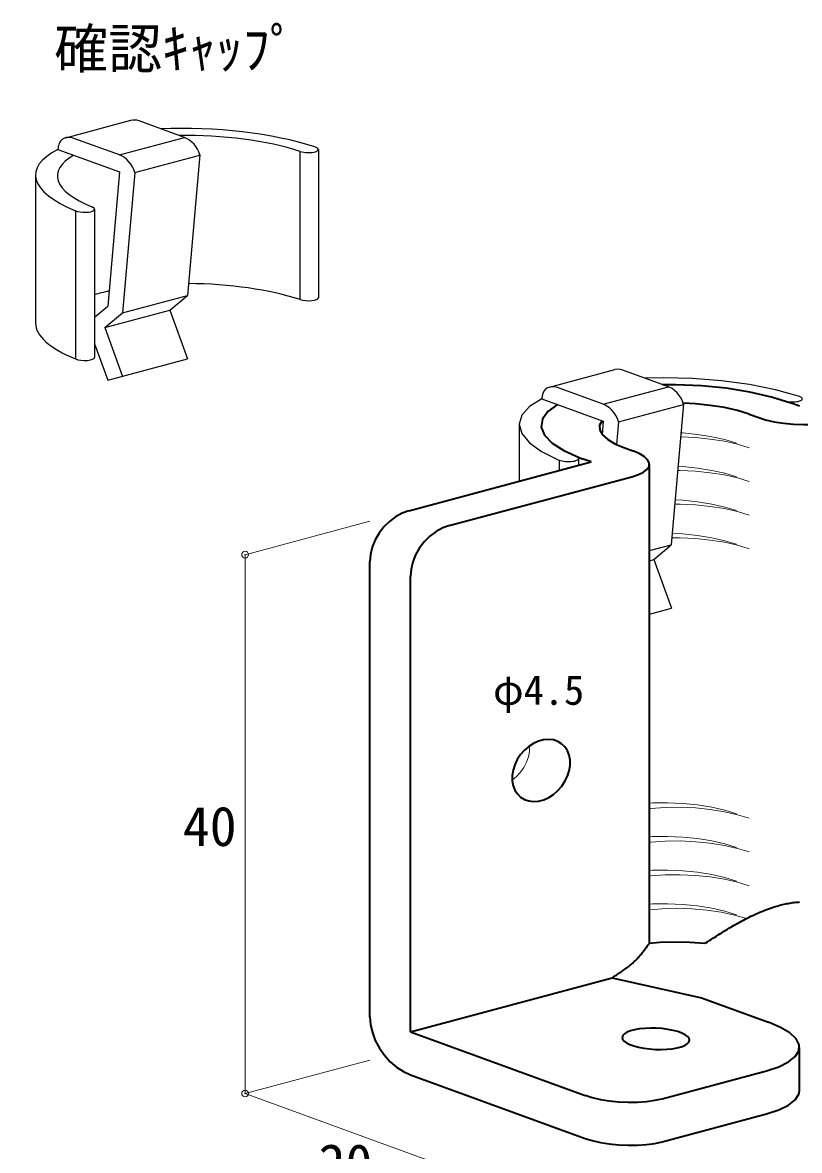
# Model space of a CAD drawing. Units: millimetres on the paper. Extents: x -195 to 195, y -138 to 138.
# Drawn here: x -75.6 to -18, y -95.2 to -11.5 of the extents above; entities that cross this region are included whole.
import ezdxf
from ezdxf.enums import TextEntityAlignment as Align

# ---------------------------------------------------------------- set-up
doc = ezdxf.new("R2010")
doc.units = ezdxf.units.MM
doc.header["$PDMODE"] = 32
doc.header["$PDSIZE"] = 0.5
for name, color, linetype, lineweight in [('0-3_固定片', 7, 'Continuous', 35), ('0-8_基準線', 4, 'Continuous', 18), ('0-B', 4, 'Continuous', 18), ('0-D_キャップ', 6, 'Continuous', 25)]:
    doc.layers.add(name, color=color, linetype=linetype, lineweight=lineweight)
doc.styles.add('ＭＳ ゴシック', font='')
doc.styles.get('ＭＳ ゴシック').set_extended_font_data('MS Gothic')

msp = doc.modelspace()

# ---------------------------------------------------------------- linework, layer by layer
at = {"layer": '0-3_固定片'}
for p, q in [((-17.958, -39.936), (-18.616, -39.697)), ((-21.698, -40.528), (-21.055, -40.763)), ((-30.98, -43.01), (-30.322, -43.249)), ((-46.956, -47.706), (-33.413, -44.077)), ((-33.413, -44.077), (-34.085, -43.833)), ((-29.098, -79.811), (-29.098, -44.247)), ((-43.949, -48.801), (-30.4, -45.17)), ((-49.834, -85.277), (-49.834, -51.457)), ((-46.827, -86.372), (-46.827, -52.551)), ((-37.984, -65.177), (-37.986, -65.151)), ((-29.098, -74.247), (-29.098, -74.247)), ((-46.827, -86.372), (-31.855, -82.36)), ((-31.855, -82.36), (-25.237, -83.853)), ((-25.237, -83.853), (-20.246, -85.67)), ((-46.827, -86.372), (-33.859, -91.092)), ((-17.963, -90.737), (-17.963, -87.537)), ((-46.827, -89.572), (-33.859, -94.292)), ((-28.142, -91.341), (-20.404, -89.268)), ((-28.142, -94.541), (-20.404, -92.468))]:
    msp.add_line(p, q, dxfattribs=at)
for points in [[(-18.602, -39.702), (-20.023, -39.258), (-21.637, -38.89), (-23.394, -38.61), (-25.24, -38.425), (-27.12, -38.342), (-28.119, -38.341)], [(-35.901, -39.815), (-36.624, -40.334), (-37.034, -40.897), (-37.12, -41.486), (-36.878, -42.084), (-36.316, -42.672), (-35.451, -43.233), (-34.309, -43.749), (-34.071, -43.838)], [(-21.698, -40.528), (-22.551, -40.262), (-23.52, -40.041), (-24.574, -39.873), (-25.681, -39.762), (-26.578, -39.718)], [(-32.611, -41.012), (-32.795, -41.356), (-32.784, -41.713), (-32.577, -42.071), (-32.181, -42.419), (-31.607, -42.748), (-30.98, -43.01)], [(-21.055, -40.763), (-20.486, -40.94), (-19.84, -41.087), (-19.138, -41.199), (-18.399, -41.273), (-17.647, -41.306), (-16.905, -41.298), (-16.194, -41.248), (-15.537, -41.158), (-14.954, -41.032), (-14.945, -41.029)], [(-30.406, -45.172), (-29.914, -45.012), (-29.529, -44.823), (-29.262, -44.612), (-29.121, -44.384), (-29.11, -44.147), (-29.23, -43.908), (-29.477, -43.675), (-29.844, -43.453), (-30.319, -43.25), (-30.322, -43.249)], [(-46.936, -47.701), (-47.439, -47.88), (-47.927, -48.144), (-48.385, -48.486), (-48.798, -48.895), (-49.156, -49.359), (-49.445, -49.864), (-49.659, -50.395), (-49.79, -50.934), (-49.834, -51.467), (-49.834, -51.477)], [(-43.929, -48.795), (-44.432, -48.974), (-44.92, -49.238), (-45.378, -49.58), (-45.791, -49.99), (-46.149, -50.454), (-46.438, -50.959), (-46.652, -51.489), (-46.783, -52.029), (-46.827, -52.561), (-46.827, -52.572)], [(-20.163, -77.215), (-20.058, -77.179), (-19.953, -77.144), (-19.847, -77.11), (-19.741, -77.077), (-19.635, -77.046), (-19.528, -77.015), (-19.422, -76.986), (-19.315, -76.959), (-19.208, -76.932), (-19.1, -76.907), (-18.993, -76.884), (-18.885, -76.862), (-18.778, -76.841), (-18.67, -76.822), (-18.562, -76.804), (-18.454, -76.788), (-18.346, -76.774), (-18.237, -76.761), (-18.129, -76.75), (-18.021, -76.741), (-17.958, -76.736)], [(-24.977, -79.825), (-24.901, -79.776), (-24.771, -79.691), (-24.641, -79.607), (-24.51, -79.522), (-24.38, -79.437), (-24.249, -79.353), (-24.118, -79.269), (-23.987, -79.186), (-23.856, -79.103), (-23.725, -79.02), (-23.593, -78.938), (-23.461, -78.856), (-23.328, -78.775), (-23.195, -78.695), (-23.062, -78.615), (-22.928, -78.536), (-22.794, -78.458), (-22.659, -78.38), (-22.524, -78.304), (-22.388, -78.229), (-22.251, -78.154), (-22.114, -78.081), (-21.976, -78.009), (-21.837, -77.937), (-21.698, -77.868), (-21.558, -77.799), (-21.417, -77.732), (-21.275, -77.666), (-21.132, -77.601), (-21.049, -77.565), (-20.99, -77.539), (-20.888, -77.495), (-20.786, -77.453), (-20.683, -77.411), (-20.58, -77.37), (-20.476, -77.33), (-20.372, -77.29), (-20.268, -77.252), (-20.163, -77.215)], [(-29.724, -80.645), (-29.692, -80.606), (-29.661, -80.567), (-29.629, -80.527), (-29.598, -80.488), (-29.566, -80.448), (-29.536, -80.408), (-29.505, -80.368), (-29.474, -80.328), (-29.444, -80.287), (-29.413, -80.247), (-29.383, -80.206), (-29.353, -80.165), (-29.323, -80.124), (-29.293, -80.083), (-29.264, -80.042), (-29.234, -80.001), (-29.204, -79.959), (-29.175, -79.918), (-29.145, -79.877), (-29.116, -79.835), (-29.098, -79.811)], [(-24.977, -79.825), (-26.096, -79.737), (-27.223, -79.71), (-28.323, -79.746), (-29.098, -79.811)], [(-31.855, -82.36), (-31.816, -82.335), (-31.748, -82.292), (-31.681, -82.248), (-31.613, -82.204), (-31.546, -82.161), (-31.479, -82.117), (-31.412, -82.073), (-31.345, -82.029), (-31.278, -81.984), (-31.212, -81.94), (-31.146, -81.895), (-31.08, -81.849), (-31.015, -81.804), (-30.95, -81.758), (-30.886, -81.711), (-30.822, -81.664), (-30.758, -81.617), (-30.695, -81.569), (-30.632, -81.52), (-30.57, -81.471), (-30.509, -81.421), (-30.448, -81.371), (-30.388, -81.32), (-30.328, -81.269), (-30.27, -81.216), (-30.212, -81.163), (-30.155, -81.109), (-30.098, -81.054), (-30.043, -80.999), (-30.011, -80.966), (-29.991, -80.945), (-29.956, -80.908), (-29.922, -80.872), (-29.888, -80.835), (-29.855, -80.797), (-29.822, -80.759), (-29.789, -80.721), (-29.757, -80.683), (-29.724, -80.645)], [(-49.834, -85.276), (-49.788, -85.848), (-49.653, -86.436), (-49.431, -87.022), (-49.131, -87.589), (-48.76, -88.118), (-48.331, -88.595), (-47.856, -89.004), (-47.35, -89.333), (-46.827, -89.572), (-46.825, -89.573)], [(-20.415, -89.271), (-19.493, -88.97), (-18.771, -88.617), (-18.269, -88.22), (-18.005, -87.794), (-17.985, -87.35), (-18.21, -86.902), (-18.673, -86.463), (-19.361, -86.048), (-20.252, -85.668), (-20.257, -85.666)], [(-33.864, -91.09), (-33.331, -91.256), (-32.726, -91.394), (-32.067, -91.499), (-31.375, -91.569), (-30.67, -91.6), (-29.974, -91.592), (-29.307, -91.545), (-28.692, -91.461), (-28.145, -91.342), (-28.136, -91.34)], [(-20.415, -92.471), (-19.493, -92.17), (-18.771, -91.817), (-18.269, -91.42), (-18.005, -90.994), (-17.963, -90.737)], [(-33.864, -94.29), (-33.331, -94.456), (-32.726, -94.594), (-32.067, -94.699), (-31.375, -94.769), (-30.67, -94.8), (-29.974, -94.792), (-29.307, -94.745), (-28.692, -94.661), (-28.145, -94.542), (-28.136, -94.54)]]:
    msp.add_lwpolyline(points, dxfattribs=at)
for points in [[(-35.607, -64.99), (-35.896, -64.817), (-36.221, -64.709), (-36.575, -64.67), (-36.945, -64.701), (-37.321, -64.801), (-37.691, -64.967), (-38.044, -65.194), (-38.369, -65.475), (-38.656, -65.802), (-38.897, -66.164), (-39.085, -66.551), (-39.213, -66.95), (-39.277, -67.351), (-39.277, -67.74), (-39.211, -68.105), (-39.082, -68.436), (-38.893, -68.723), (-38.651, -68.957), (-38.363, -69.13), (-38.037, -69.238), (-37.684, -69.277), (-37.313, -69.246), (-36.937, -69.146), (-36.567, -68.98), (-36.215, -68.753), (-35.889, -68.472), (-35.602, -68.145), (-35.361, -67.783), (-35.174, -67.396), (-35.046, -66.997), (-34.981, -66.596), (-34.982, -66.207), (-35.048, -65.842), (-35.177, -65.511), (-35.365, -65.224)], [(-31.114, -86.787), (-31.082, -86.925), (-30.975, -87.063), (-30.796, -87.195), (-30.551, -87.318), (-30.248, -87.429), (-29.895, -87.523), (-29.503, -87.598), (-29.084, -87.652), (-28.65, -87.683), (-28.216, -87.69), (-27.794, -87.673), (-27.397, -87.632), (-27.037, -87.569), (-26.725, -87.485), (-26.47, -87.384), (-26.281, -87.268), (-26.162, -87.14), (-26.118, -87.005), (-26.15, -86.867), (-26.257, -86.729), (-26.436, -86.597), (-26.681, -86.474), (-26.984, -86.363), (-27.338, -86.269), (-27.73, -86.194), (-28.149, -86.14), (-28.582, -86.109), (-29.016, -86.102), (-29.438, -86.119), (-29.835, -86.16), (-30.195, -86.223), (-30.507, -86.307), (-30.762, -86.408), (-30.951, -86.525), (-31.07, -86.652)]]:
    msp.add_lwpolyline(points, close=True, dxfattribs=at)
at = {"layer": '0-8_基準線'}
for p in [(-49.834, -88.477), (-40.302, -97.8)]:
    msp.add_line(p, (-59.096, -90.959), dxfattribs=at)
msp.add_lwpolyline([(-49.834, -48.477), (-59.096, -50.959), (-59.096, -90.959)], dxfattribs=at)
for p in [(-59.096, -50.959), (-59.096, -90.959)]:
    msp.add_point(p, dxfattribs=at)
at = {"layer": '0-B'}
for p, q in [((-39.28, -67.701), (-38.949, -67.429)), ((-38.949, -67.429), (-38.655, -67.109))]:
    msp.add_line(p, q, dxfattribs=at)
for points in [[(-21.698, -43.028), (-22.551, -42.762), (-23.52, -42.541), (-24.574, -42.373), (-25.681, -42.262), (-26.77, -42.213)], [(-22.638, -42.686), (-23.491, -42.42), (-24.459, -42.199), (-25.513, -42.031), (-26.621, -41.92), (-26.744, -41.912)], [(-21.698, -45.528), (-22.551, -45.262), (-23.52, -45.041), (-24.574, -44.873), (-25.681, -44.762), (-26.809, -44.712), (-26.989, -44.71)], [(-22.638, -45.186), (-23.491, -44.92), (-24.459, -44.699), (-25.513, -44.531), (-26.621, -44.42), (-26.962, -44.399)], [(-21.698, -48.028), (-22.551, -47.762), (-23.52, -47.541), (-24.574, -47.373), (-25.681, -47.262), (-26.809, -47.212), (-27.208, -47.21)], [(-22.638, -47.686), (-23.491, -47.42), (-24.459, -47.199), (-25.513, -47.031), (-26.621, -46.92), (-27.179, -46.888)], [(-22.638, -50.186), (-23.491, -49.92), (-24.459, -49.699), (-25.513, -49.531), (-26.621, -49.42), (-27.397, -49.379)], [(-21.698, -50.528), (-22.551, -50.262), (-23.52, -50.041), (-24.574, -49.873), (-25.681, -49.762), (-26.809, -49.712), (-27.427, -49.712)], [(-38.655, -67.109), (-38.405, -66.752), (-38.208, -66.369), (-38.07, -65.97), (-37.994, -65.569), (-37.984, -65.177)], [(-22.638, -70.186), (-23.491, -69.92), (-24.459, -69.699), (-25.513, -69.531), (-26.621, -69.42), (-27.749, -69.37), (-28.863, -69.383), (-29.098, -69.394)], [(-21.698, -70.528), (-22.551, -70.262), (-23.52, -70.041), (-24.574, -69.873), (-25.681, -69.762), (-26.809, -69.712), (-27.923, -69.725), (-28.989, -69.8), (-29.098, -69.811)], [(-22.638, -72.686), (-23.491, -72.42), (-24.459, -72.199), (-25.513, -72.031), (-26.621, -71.92), (-27.749, -71.87), (-28.863, -71.883), (-29.098, -71.894)], [(-21.698, -73.028), (-22.551, -72.762), (-23.52, -72.541), (-24.574, -72.373), (-25.681, -72.262), (-26.809, -72.212), (-27.923, -72.225), (-28.989, -72.3), (-29.098, -72.311)], [(-22.638, -75.186), (-23.491, -74.92), (-24.459, -74.699), (-25.513, -74.531), (-26.621, -74.42), (-27.749, -74.37), (-28.863, -74.383), (-29.098, -74.394)], [(-21.698, -75.528), (-22.551, -75.262), (-23.52, -75.041), (-24.574, -74.873), (-25.681, -74.762), (-26.809, -74.712), (-27.923, -74.725), (-28.989, -74.8), (-29.098, -74.811)], [(-22.638, -77.686), (-23.491, -77.42), (-24.459, -77.199), (-25.513, -77.031), (-26.621, -76.92), (-27.749, -76.87), (-28.863, -76.883), (-29.098, -76.894)], [(-21.886, -77.962), (-22.768, -77.706), (-23.759, -77.497), (-24.829, -77.342), (-25.945, -77.245), (-27.072, -77.21), (-28.178, -77.237), (-29.098, -77.311)]]:
    msp.add_lwpolyline(points, dxfattribs=at)
at = {"layer": '0-D_キャップ'}
for p, q in [((-72.398, -20.009), (-67.566, -18.714)), ((-72.398, -20.009), (-67.566, -18.714)), ((-63.582, -19.993), (-66.966, -18.761)), ((-63.582, -19.993), (-66.966, -18.761)), ((-68.416, -21.286), (-71.801, -20.054)), ((-68.416, -21.286), (-71.801, -20.054)), ((-68.416, -21.286), (-63.582, -19.993)), ((-68.416, -21.286), (-63.582, -19.993)), ((-72.979, -20.879), (-68.416, -22.54)), ((-72.979, -20.879), (-68.416, -22.54)), ((-53.657, -20.885), (-53.657, -31.885)), ((-53.657, -20.885), (-53.657, -31.885)), ((-67.288, -22.586), (-62.459, -21.295)), ((-62.457, -21.281), (-63.37, -31.715)), ((-62.457, -21.281), (-63.37, -31.715)), ((-55.008, -32.021), (-55.008, -21.021)), ((-55.008, -32.021), (-55.008, -21.021)), ((-68.416, -22.54), (-69.288, -32.502)), ((-68.416, -22.54), (-69.288, -32.502)), ((-67.288, -22.586), (-68.2, -33.009)), ((-67.288, -22.586), (-68.2, -33.009)), ((-74.646, -22.773), (-74.646, -33.773)), ((-74.646, -22.773), (-74.646, -33.773)), ((-71.689, -25.426), (-71.689, -36.426)), ((-71.689, -25.426), (-71.689, -36.426)), ((-70.264, -25.317), (-70.264, -36.317)), ((-70.264, -25.317), (-70.264, -36.317)), ((-68.2, -33.009), (-63.37, -31.715)), ((-68.2, -33.009), (-63.37, -31.715)), ((-64.675, -32.81), (-63.37, -31.715)), ((-64.675, -32.81), (-63.37, -31.715)), ((-70.264, -33.321), (-69.288, -32.502)), ((-70.264, -33.321), (-69.288, -32.502)), ((-69.505, -34.104), (-64.675, -32.81)), ((-69.505, -34.104), (-64.675, -32.81)), ((-69.505, -34.104), (-68.2, -33.009)), ((-69.505, -34.104), (-68.2, -33.009)), ((-64.675, -32.81), (-63.358, -36.429)), ((-64.675, -32.81), (-63.358, -36.429)), ((-69.505, -34.104), (-68.187, -37.723)), ((-69.505, -34.104), (-68.187, -37.723)), ((-70.264, -35.315), (-69.281, -38.016)), ((-70.264, -35.315), (-69.281, -38.016)), ((-69.281, -38.016), (-63.358, -36.429)), ((-69.281, -38.016), (-63.358, -36.429)), ((-36.499, -38.516), (-31.666, -37.221)), ((-36.499, -38.516), (-31.666, -37.221)), ((-27.683, -38.5), (-31.067, -37.268)), ((-27.683, -38.5), (-31.067, -37.268)), ((-32.517, -39.792), (-27.683, -38.499)), ((-32.517, -39.792), (-27.683, -38.499)), ((-32.517, -39.792), (-35.902, -38.56)), ((-32.517, -39.792), (-35.902, -38.56)), ((-37.08, -39.386), (-32.517, -41.046)), ((-37.08, -39.386), (-32.517, -41.046)), ((-31.389, -41.093), (-26.555, -39.8)), ((-31.389, -41.093), (-26.555, -39.8)), ((-26.555, -39.753), (-27.471, -50.221)), ((-26.555, -39.753), (-27.471, -50.221)), ((-38.747, -41.28), (-38.747, -45.507)), ((-38.747, -41.28), (-38.747, -45.507)), ((-32.517, -41.046), (-32.604, -42.039)), ((-32.517, -41.046), (-32.604, -42.039)), ((-31.389, -41.093), (-31.537, -42.782)), ((-31.389, -41.093), (-31.537, -42.782)), ((-35.789, -43.933), (-35.789, -44.714)), ((-35.789, -43.933), (-35.789, -44.714)), ((-34.364, -43.823), (-34.364, -44.332)), ((-34.364, -43.823), (-34.364, -44.332)), ((-29.098, -50.658), (-27.471, -50.221)), ((-29.098, -50.658), (-27.471, -50.221)), ((-28.776, -51.316), (-27.471, -50.221)), ((-28.776, -51.316), (-27.471, -50.221)), ((-29.098, -51.403), (-28.776, -51.316)), ((-29.098, -51.403), (-28.776, -51.316)), ((-28.776, -51.316), (-27.458, -54.936)), ((-28.776, -51.316), (-27.458, -54.936)), ((-29.098, -55.375), (-27.458, -54.936)), ((-29.098, -55.375), (-27.458, -54.936))]:
    msp.add_line(p, q, dxfattribs=at)
for points in [[(-31.067, -37.268), (-31.272, -37.212), (-31.47, -37.196), (-31.657, -37.221), (-31.665, -37.223)], [(-35.901, -38.56), (-36.106, -38.505), (-36.304, -38.489), (-36.491, -38.514), (-36.659, -38.578), (-36.804, -38.679), (-36.922, -38.816), (-37.009, -38.982), (-37.062, -39.174), (-37.08, -39.385), (-37.08, -39.386)], [(-18.024, -39.192), (-19.748, -38.712), (-21.673, -38.325), (-23.739, -38.043), (-25.884, -37.874), (-28.044, -37.824), (-29.45, -37.856)], [(-18.024, -39.192), (-19.748, -38.712), (-21.673, -38.325), (-23.739, -38.043), (-25.884, -37.874), (-28.044, -37.824), (-29.45, -37.856)], [(-19.109, -39.528), (-20.608, -39.111), (-22.282, -38.774), (-24.079, -38.529), (-25.944, -38.382), (-27.822, -38.338), (-28.119, -38.341)], [(-19.109, -39.528), (-20.608, -39.111), (-22.282, -38.774), (-24.079, -38.529), (-25.944, -38.382), (-27.822, -38.338), (-28.119, -38.341)], [(-26.555, -39.8), (-26.631, -39.569), (-26.74, -39.344), (-26.877, -39.131), (-27.039, -38.938), (-27.22, -38.769), (-27.416, -38.63), (-27.619, -38.525), (-27.683, -38.499)], [(-18.567, -39.615), (-18.426, -39.616), (-18.29, -39.61), (-18.162, -39.596), (-18.047, -39.576), (-17.947, -39.548), (-17.866, -39.515), (-17.807, -39.477), (-17.77, -39.435), (-17.758, -39.391), (-17.77, -39.347), (-17.807, -39.302), (-17.866, -39.259), (-17.947, -39.22), (-18.024, -39.192)], [(-37.08, -39.386), (-37.995, -39.968), (-38.557, -40.604), (-38.747, -41.277), (-38.56, -41.964), (-38.002, -42.645), (-37.09, -43.299), (-35.852, -43.907), (-35.789, -43.933)], [(-37.08, -39.386), (-37.995, -39.968), (-38.557, -40.604), (-38.747, -41.277), (-38.56, -41.964), (-38.002, -42.645), (-37.09, -43.299), (-35.852, -43.907), (-35.789, -43.933)], [(-35.901, -39.815), (-36.624, -40.334), (-37.034, -40.897), (-37.12, -41.486), (-36.878, -42.084), (-36.316, -42.672), (-35.451, -43.233), (-34.557, -43.65)], [(-35.901, -39.815), (-36.624, -40.334), (-37.034, -40.897), (-37.12, -41.486), (-36.878, -42.084), (-36.316, -42.672), (-35.451, -43.233), (-34.557, -43.65)], [(-31.389, -41.093), (-31.466, -40.862), (-31.574, -40.637), (-31.711, -40.424), (-31.873, -40.23), (-32.054, -40.061), (-32.25, -39.922), (-32.453, -39.817), (-32.517, -39.792)], [(-31.389, -41.093), (-31.466, -40.862), (-31.574, -40.637), (-31.711, -40.424), (-31.873, -40.23), (-32.054, -40.061), (-32.25, -39.922), (-32.453, -39.817), (-32.517, -39.792)], [(-19.109, -39.528), (-18.997, -39.559), (-18.871, -39.584), (-18.737, -39.602), (-18.597, -39.613), (-18.456, -39.617), (-18.318, -39.612), (-18.293, -39.61)], [(-19.109, -39.528), (-18.997, -39.559), (-18.871, -39.584), (-18.737, -39.602), (-18.597, -39.613), (-18.456, -39.617), (-18.318, -39.612), (-18.293, -39.61)], [(-35.789, -43.933), (-35.689, -43.968), (-35.573, -43.998), (-35.445, -44.021), (-35.308, -44.038), (-35.168, -44.047), (-35.027, -44.048), (-34.891, -44.042), (-34.764, -44.028), (-34.649, -44.006), (-34.55, -43.979), (-34.47, -43.945), (-34.411, -43.907), (-34.376, -43.865), (-34.364, -43.821), (-34.378, -43.777), (-34.415, -43.732), (-34.476, -43.69), (-34.557, -43.65)]]:
    msp.add_lwpolyline(points, dxfattribs=at)
for centre, major_axis, ratio, start_param, end_param in [((-66.966, -20.016), (-0.834, 1.191), 0.7, 5.497639, 6.029656), ((-62.242, -23.261), (-12.403, 0.542), 0.315, 3.991011, 4.979328), ((-71.8, -21.308), (-0.834, 1.191), 0.7, 5.497639, 7.068732), ((-62.242, -23.261), (-10.785, 0.471), 0.315, 3.991011, 4.891537), ((-62.242, -23.261), (-10.785, 0.471), 0.315, 3.991011, 4.891537), ((-63.582, -21.248), (-0.834, 1.191), 0.7, 4.23173, 5.497935), ((-62.242, -23.261), (-12.403, 0.542), 0.315, 5.772513, 7.002014), ((-54.466, -20.853), (-0.809, 0.035), 0.315, 0.849419, 3.991011), ((-62.242, -23.261), (-10.785, 0.471), 0.315, 5.815137, 7.002014), ((-62.242, -23.261), (-10.785, 0.471), 0.315, 5.815137, 7.002014), ((-68.416, -22.54), (-0.834, 1.191), 0.7, 4.221829, 5.497935), ((-68.416, -22.54), (-0.834, 1.191), 0.7, 4.221829, 5.497935), ((-71.073, -25.285), (-0.809, 0.035), 0.315, 0.718828, 3.860421), ((-71.073, -25.285), (-0.809, 0.035), 0.315, 0.718828, 3.860421), ((-62.242, -34.261), (-10.785, 0.471), 0.315, 3.991011, 4.823713), ((-62.242, -34.261), (-10.785, 0.471), 0.315, 3.991011, 4.823713), ((-62.242, -34.261), (-10.785, 0.471), 0.315, 5.426006, 5.564699), ((-62.242, -34.261), (-10.785, 0.471), 0.315, 5.426006, 5.564699), ((-54.466, -31.853), (-0.809, 0.035), 0.315, 0.849419, 3.155378), ((-62.242, -34.261), (-12.403, 0.542), 0.315, 0.013752, 0.718828), ((-62.242, -34.261), (-12.403, 0.542), 0.315, 0.013752, 0.718828), ((-71.073, -36.285), (-0.809, 0.035), 0.315, 0.718828, 3.155408)]:
    msp.add_ellipse(centre, major_axis=major_axis, ratio=ratio, start_param=start_param, end_param=end_param, dxfattribs=at)

# ---------------------------------------------------------------- texts
at = {"layer": '0-8_基準線', "color": 7, "style": 'ＭＳ ゴシック'}
for s, height, p in [('確認ｷｬｯﾌﾟ', 2.933, (-73.259, -15.743)), ('φ4.5', 2.199, (-40.696, -62.764)), ('40', 2.933, (-63.713, -73.464)), ('20', 2.933, (-53.642, -98.52))]:
    msp.add_text(s, height=height, dxfattribs=at).set_placement(p, align=Align.BOTTOM_LEFT)

doc.saveas('drawing.dxf')
